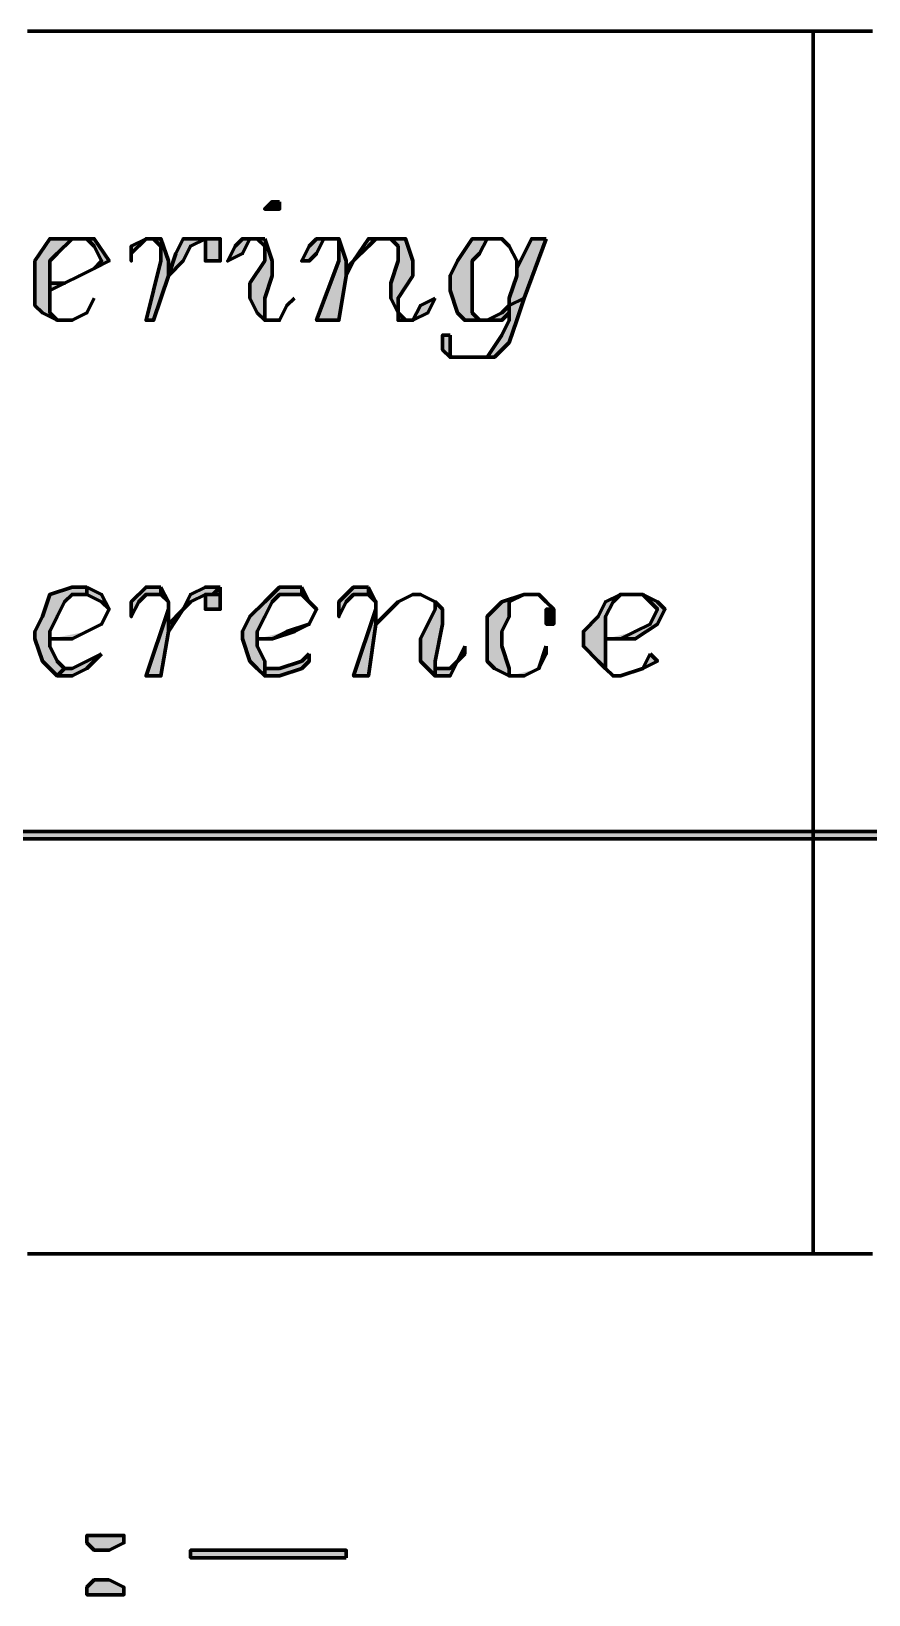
# Model space of a CAD drawing. Header units: inches. Extents: x 16 to 776, y 37 to 575.
# Drawn here: x 608.75 to 627.58, y 239.33 to 274.5 of the extents above; entities that cross this region are included whole.
import ezdxf

# ---------------------------------------------------------------- set-up
doc = ezdxf.new("R2010")
doc.units = ezdxf.units.IN
doc.header["$MEASUREMENT"] = 0
doc.layers.add('H', color=7, linetype='CONTINUOUS', lineweight=100)
doc.layers.add('P', color=250, linetype='CONTINUOUS', lineweight=100)

msp = doc.modelspace()

# ---------------------------------------------------------------- hatches: boundary and pattern name
at = {"layer": 'H', "linetype": 'Continuous'}
for points in [[(614.333, 270.667), (614.167, 270.667), (614, 270.5), (614.333, 270.5)], [(609.667, 269.833), (609.167, 269.833), (608.833, 269.333), (608.833, 269), (608.833, 268.667), (608.833, 268.333), (609, 268.167), (609.333, 268), (609.167, 268.167), (609.167, 268.5), (609.167, 268.667), (609.167, 268.833), (609.167, 269), (609.167, 269.333), (609.333, 269.5)], [(610, 269.833), (610.167, 269.667), (610.333, 269.333), (610.167, 269.167), (609.833, 269), (609.5, 268.833), (609.167, 268.833), (609.167, 268.667), (609.5, 268.833), (609.833, 269), (610.167, 269.167), (610.5, 269.333), (610.167, 269.833)], [(611.333, 269.833), (611, 269.667), (611, 269.333), (611, 269.5)], [(611.5, 269.833), (611.667, 269.667), (611.667, 269.333), (611.333, 268), (611.5, 268), (611.833, 269), (611.833, 269.333), (611.667, 269.833)], [(612.667, 269.833), (612.167, 269.833), (612, 269.5), (611.833, 269), (612.167, 269.333), (612.333, 269.667)], [(612.833, 269.833), (612.667, 269.833), (612.667, 269.333), (613, 269.333), (613, 269.833)], [(614, 269.833), (613.5, 269.833), (613.333, 269.667), (613.167, 269.333), (613.5, 269.5), (613.667, 269.833), (613.833, 269.833)], [(614, 269.833), (613.833, 269.833), (614, 269.667), (614, 269.333), (613.667, 268.833), (613.667, 268.5), (613.833, 268.167), (614, 268), (614, 268.167), (614, 268.5), (614.167, 269), (614.167, 269.333)], [(615.667, 269.833), (615.167, 269.833), (615, 269.667), (614.833, 269.333), (615, 269.333), (615.167, 269.5), (615.333, 269.833)], [(615.667, 269.833), (615.667, 269.667), (615.667, 269.333), (615.167, 268), (615.667, 268), (615.833, 269), (615.833, 269.167), (615.833, 269.333)], [(616.5, 269.833), (616.333, 269.833), (616, 269.333), (615.833, 269.167), (615.833, 269), (616, 269.333), (616.333, 269.667)], [(616.833, 269.833), (617, 269.667), (617, 269.333), (616.833, 268.833), (616.833, 268.5), (617, 268.167), (617, 268), (617.167, 268), (617, 268.167), (617, 268.5), (617.333, 269), (617.333, 269.333), (617.167, 269.833)], [(619, 269.833), (618.667, 269.833), (618.333, 269.333), (618.167, 269), (618.167, 268.667), (618.333, 268.167), (618.5, 268), (618.667, 268), (618.833, 268), (618.667, 268.167), (618.667, 268.5), (618.667, 269), (618.667, 269.333), (618.833, 269.5)], [(620.333, 269.833), (620, 269.833), (619.667, 269.167), (619.667, 269), (619.5, 268.5), (619.5, 268.333), (619.333, 268.167), (619, 268), (618.833, 268), (618.667, 268), (619, 268), (619.333, 268), (619.5, 268.167), (619.5, 268.333), (619.833, 268.5)], [(619.667, 269.333), (619.667, 269), (619.667, 269.167)], [(617.833, 268.5), (617.5, 268.333), (617.333, 268), (617.167, 268), (617, 268), (617.333, 268), (617.667, 268.167)], [(610, 262), (609.667, 262), (609.167, 261.833), (609, 261.333), (608.833, 261), (608.833, 260.833), (609, 260.333), (609.167, 260.167), (609.333, 260), (609.5, 260.167), (609.333, 260.333), (609.167, 260.667), (609.167, 260.833), (609.167, 261), (609.333, 261.333), (609.5, 261.667), (609.667, 261.833), (610, 261.833)], [(611.667, 262), (611.333, 262), (611, 261.667), (611, 261.333), (611.167, 261.667), (611.333, 261.833), (611.667, 261.833)], [(611.667, 262), (611.667, 261.833), (611.833, 261.667), (611.833, 261.5), (611.333, 260), (611.667, 260), (611.833, 261), (611.833, 261.167), (611.833, 261.5), (611.833, 261.667)], [(613, 262), (612.667, 262), (612.333, 261.833), (612.167, 261.5), (611.833, 261.167), (611.833, 261), (612.167, 261.5), (612.333, 261.667), (612.667, 261.833), (612.833, 261.833)], [(613, 262), (612.833, 261.833), (613, 261.833), (612.667, 261.833), (612.667, 261.5), (613, 261.5), (613, 261.667)], [(614.833, 262), (614.333, 262), (614, 261.667), (613.667, 261.333), (613.5, 261), (613.5, 260.833), (613.667, 260.333), (613.833, 260.167), (614, 260), (614, 260.167), (614, 260.333), (613.833, 260.667), (613.833, 260.833), (613.833, 261), (614, 261.333), (614.167, 261.667), (614.333, 261.833), (614.833, 261.833)], [(616.333, 262), (616, 262), (615.667, 261.667), (615.667, 261.333), (615.833, 261.667), (616, 261.833), (616.333, 261.833)], [(616.333, 262), (616.333, 261.833), (616.5, 261.667), (616.5, 261.5), (616, 260), (616.333, 260), (616.5, 261.167), (616.5, 261.5), (616.5, 261.667)], [(617.833, 261.667), (617.833, 261.5), (617.5, 260.833), (617.5, 260.333), (617.667, 260.167), (617.833, 260), (617.833, 260.167), (617.833, 260.333), (618, 261.167), (618, 261.5)], [(619.833, 261.833), (619.333, 261.667), (619, 261.333), (619, 261), (619, 260.833), (619, 260.333), (619.167, 260.167), (619.5, 260), (619.5, 260.167), (619.333, 260.667), (619.333, 261), (619.5, 261.333), (619.5, 261.667)], [(620.333, 261.5), (620.333, 261.167), (620.5, 261.5)], [(620.5, 261.5), (620.333, 261.167), (620.5, 261.167)], [(618.5, 260.667), (618.333, 260.333), (618.167, 260.167), (617.833, 260.167), (617.833, 260), (618.167, 260), (618.333, 260.333), (618.5, 260.5)], [(610.333, 260.5), (610, 260.333), (609.667, 260.167), (609.5, 260.167), (609.333, 260), (609.667, 260), (610, 260.167)], [(615, 260.5), (614.833, 260.333), (614.333, 260.167), (614, 260.167), (614, 260), (614.333, 260), (614.833, 260.167), (615, 260.333)], [(585.667, 256.5), (585.667, 256.333), (700.5, 256.333), (700.5, 256.5)], [(610.5, 240.667), (610.167, 240.667), (610, 240.667), (610, 240.5), (610.167, 240.333), (610.5, 240.333), (610.833, 240.5), (610.833, 240.667)], [(615.833, 240.167), (612.333, 240.167), (612.333, 240.333), (615.833, 240.333)], [(610.5, 239.667), (610.167, 239.667), (610, 239.5), (610, 239.333), (610.167, 239.333), (610.5, 239.333), (610.833, 239.333), (610.833, 239.5)]]:
    msp.add_hatch(color=0, dxfattribs=at).paths.add_polyline_path(points)
h = msp.add_hatch(color=0, dxfattribs=at)
edge = h.paths.add_edge_path()
edge.add_line((619.833, 268.5), (619.5, 268.333))
edge.add_line((619.5, 268.333), (619.5, 268))
edge.add_line((619.5, 268), (619.333, 267.667))
edge.add_line((619.333, 267.667), (619, 267.167))
edge.add_line((619, 267.167), (618.333, 267.167))
edge.add_line((618.333, 267.167), (618.667, 267.167))
edge.add_line((618.667, 267.167), (619.167, 267.167))
edge.add_line((619.167, 267.167), (619.5, 267.5))
edge.add_line((619.5, 267.5), (619.667, 268))
h = msp.add_hatch(color=0, dxfattribs=at)
edge = h.paths.add_edge_path()
edge.add_line((618.167, 267.667), (618, 267.667))
edge.add_line((618, 267.667), (618, 267.333))
edge.add_line((618, 267.333), (618.333, 267.167))
edge.add_line((618.333, 267.167), (618.167, 267.167))
edge.add_line((618.167, 267.167), (618.167, 267.333))
h = msp.add_hatch(color=0, dxfattribs=at)
edge = h.paths.add_edge_path()
edge.add_line((610, 262), (610, 261.833))
edge.add_line((610, 261.833), (610.333, 261.667))
edge.add_line((610.333, 261.667), (610.5, 261.5))
edge.add_line((610.5, 261.5), (610.333, 261.167))
edge.add_line((610.333, 261.167), (610, 261))
edge.add_line((610, 261), (609.167, 260.833))
edge.add_line((609.167, 260.833), (609.667, 260.833))
edge.add_line((609.667, 260.833), (610, 261))
edge.add_line((610, 261), (610.333, 261.167))
edge.add_line((610.333, 261.167), (610.5, 261.5))
edge.add_line((610.5, 261.5), (610.333, 261.833))
h = msp.add_hatch(color=0, dxfattribs=at)
edge = h.paths.add_edge_path()
edge.add_line((614.833, 262), (614.833, 261.833))
edge.add_line((614.833, 261.833), (615, 261.667))
edge.add_line((615, 261.667), (615.167, 261.5))
edge.add_line((615.167, 261.5), (615, 261.167))
edge.add_line((615, 261.167), (614.5, 261))
edge.add_line((614.5, 261), (613.833, 260.833))
edge.add_line((613.833, 260.833), (614.167, 260.833))
edge.add_line((614.167, 260.833), (614.667, 261))
edge.add_line((614.667, 261), (615, 261.167))
edge.add_line((615, 261.167), (615.167, 261.5))
edge.add_line((615.167, 261.5), (615, 261.667))
h = msp.add_hatch(color=0, dxfattribs=at)
edge = h.paths.add_edge_path()
edge.add_line((622, 261.833), (621.667, 261.667))
edge.add_line((621.667, 261.667), (621.5, 261.333))
edge.add_line((621.5, 261.333), (621.167, 261))
edge.add_line((621.167, 261), (621.167, 260.667))
edge.add_line((621.167, 260.667), (621.5, 260.333))
edge.add_line((621.5, 260.333), (621.833, 260))
edge.add_line((621.833, 260), (621.667, 260.167))
edge.add_line((621.667, 260.167), (621.667, 260.5))
edge.add_line((621.667, 260.5), (621.667, 260.833))
edge.add_line((621.667, 260.833), (621.667, 261))
edge.add_line((621.667, 261), (621.667, 261.333))
edge.add_line((621.667, 261.333), (621.833, 261.667))
h = msp.add_hatch(color=0, dxfattribs=at)
edge = h.paths.add_edge_path()
edge.add_line((622.5, 261.833), (622.667, 261.667))
edge.add_line((622.667, 261.667), (622.833, 261.5))
edge.add_line((622.833, 261.5), (622.667, 261.167))
edge.add_line((622.667, 261.167), (622.333, 261))
edge.add_line((622.333, 261), (621.667, 260.833))
edge.add_line((621.667, 260.833), (622, 260.833))
edge.add_line((622, 260.833), (622.333, 260.833))
edge.add_line((622.333, 260.833), (622.833, 261.167))
edge.add_line((622.833, 261.167), (623, 261.5))
edge.add_line((623, 261.5), (622.833, 261.667))
h = msp.add_hatch(color=0, dxfattribs=at)
edge = h.paths.add_edge_path()
edge.add_line((620.333, 260.667), (620.167, 260.167))
edge.add_line((620.167, 260.167), (619.5, 260))
edge.add_line((619.5, 260), (619.833, 260))
edge.add_line((619.833, 260), (620.167, 260.167))
edge.add_line((620.167, 260.167), (620.333, 260.5))
h = msp.add_hatch(color=0, dxfattribs=at)
edge = h.paths.add_edge_path()
edge.add_line((622.667, 260.5), (622.5, 260.167))
edge.add_line((622.5, 260.167), (621.833, 260))
edge.add_line((621.833, 260), (622, 260))
edge.add_line((622, 260), (622.5, 260.167))
edge.add_line((622.5, 260.167), (622.833, 260.333))

# ---------------------------------------------------------------- linework, layer by layer
at = {"layer": 'P', "color": 0, "linetype": 'Continuous'}
for points in [[(608.667, 274.5), (608.833, 274.5)], [(608.833, 274.5), (608.833, 274.5)], [(608.833, 274.5), (608.833, 274.5)], [(608.833, 274.5), (609, 274.5)], [(608.833, 274.5), (609, 274.5)], [(609, 274.5), (609.167, 274.5)], [(609, 274.5), (609.167, 274.5)], [(609.167, 274.5), (609.167, 274.5)], [(609.167, 274.5), (609.167, 274.5)], [(609.167, 274.5), (609.333, 274.5)], [(609.333, 274.5), (609.5, 274.5)], [(609.333, 274.5), (609.5, 274.5)], [(609.5, 274.5), (609.667, 274.5)], [(609.5, 274.5), (609.667, 274.5)], [(609.667, 274.5), (609.667, 274.5)], [(609.667, 274.5), (609.667, 274.5)], [(609.667, 274.5), (609.833, 274.5)], [(609.833, 274.5), (610, 274.5)], [(609.833, 274.5), (610, 274.5)], [(610, 274.5), (610, 274.5)], [(610, 274.5), (610, 274.5)], [(610, 274.5), (610.167, 274.5)], [(610, 274.5), (610.167, 274.5)], [(610.167, 274.5), (610.333, 274.5)], [(610.333, 274.5), (610.5, 274.5)], [(610.333, 274.5), (610.5, 274.5)], [(610.5, 274.5), (610.5, 274.5)], [(610.5, 274.5), (610.5, 274.5)], [(610.5, 274.5), (610.667, 274.5)], [(610.5, 274.5), (610.667, 274.5)], [(610.667, 274.5), (610.833, 274.5)], [(610.833, 274.5), (611, 274.5)], [(610.833, 274.5), (611, 274.5)], [(611, 274.5), (611, 274.5)], [(611, 274.5), (611, 274.5)], [(611, 274.5), (611.167, 274.5)], [(611, 274.5), (611.167, 274.5)], [(611.167, 274.5), (611.333, 274.5)], [(611.167, 274.5), (611.333, 274.5)], [(611.333, 274.5), (611.333, 274.5)], [(611.333, 274.5), (611.333, 274.5)], [(611.333, 274.5), (611.5, 274.5)], [(611.5, 274.5), (611.667, 274.5)], [(611.5, 274.5), (611.667, 274.5)], [(611.667, 274.5), (611.833, 274.5)], [(611.667, 274.5), (611.833, 274.5)], [(611.833, 274.5), (611.833, 274.5)], [(611.833, 274.5), (611.833, 274.5)], [(611.833, 274.5), (612, 274.5)], [(612, 274.5), (612.167, 274.5)], [(612, 274.5), (612.167, 274.5)], [(612.167, 274.5), (612.167, 274.5)], [(612.167, 274.5), (612.167, 274.5)], [(612.167, 274.5), (612.333, 274.5)], [(612.167, 274.5), (612.333, 274.5)], [(612.333, 274.5), (612.5, 274.5)], [(612.5, 274.5), (612.667, 274.5)], [(612.5, 274.5), (612.667, 274.5)], [(612.667, 274.5), (612.667, 274.5)], [(612.667, 274.5), (612.667, 274.5)], [(612.667, 274.5), (612.833, 274.5)], [(612.667, 274.5), (612.833, 274.5)], [(612.833, 274.5), (613, 274.5)], [(613, 274.5), (613, 274.5)], [(613, 274.5), (613, 274.5)], [(613, 274.5), (613.167, 274.5)], [(613, 274.5), (613.167, 274.5)], [(613.167, 274.5), (613.333, 274.5)], [(613.167, 274.5), (613.333, 274.5)], [(613.333, 274.5), (613.5, 274.5)], [(613.333, 274.5), (613.5, 274.5)], [(613.5, 274.5), (613.5, 274.5)], [(613.5, 274.5), (613.667, 274.5)], [(613.5, 274.5), (613.667, 274.5)], [(613.667, 274.5), (613.833, 274.5)], [(613.667, 274.5), (613.833, 274.5)], [(613.833, 274.5), (614, 274.5)], [(613.833, 274.5), (614, 274.5)], [(614, 274.5), (614, 274.5)], [(614, 274.5), (614.167, 274.5)], [(614, 274.5), (614.167, 274.5)], [(614.167, 274.5), (614.333, 274.5)], [(614.167, 274.5), (614.333, 274.5)], [(614.333, 274.5), (614.333, 274.5)], [(614.333, 274.5), (614.333, 274.5)], [(614.333, 274.5), (614.5, 274.5)], [(614.5, 274.5), (614.667, 274.5)], [(614.5, 274.5), (614.667, 274.5)], [(614.667, 274.5), (614.833, 274.5)], [(614.667, 274.5), (614.833, 274.5)], [(614.833, 274.5), (614.833, 274.5)], [(614.833, 274.5), (614.833, 274.5)], [(614.833, 274.5), (615, 274.5)], [(615, 274.5), (615.167, 274.5)], [(615, 274.5), (615.167, 274.5)], [(615.167, 274.5), (615.167, 274.5)], [(615.167, 274.5), (615.167, 274.5)], [(615.167, 274.5), (615.333, 274.5)], [(615.167, 274.5), (615.333, 274.5)], [(615.333, 274.5), (615.5, 274.5)], [(615.333, 274.5), (615.5, 274.5)], [(615.5, 274.5), (615.667, 274.5)], [(615.667, 274.5), (615.667, 274.5)], [(615.667, 274.5), (615.667, 274.5)], [(615.667, 274.5), (615.833, 274.5)], [(615.667, 274.5), (615.833, 274.5)], [(615.833, 274.5), (616, 274.5)], [(615.833, 274.5), (616, 274.5)], [(616, 274.5), (616, 274.5)], [(616, 274.5), (616.167, 274.5)], [(616, 274.5), (616.167, 274.5)], [(616.167, 274.5), (616.333, 274.5)], [(616.167, 274.5), (616.333, 274.5)], [(616.333, 274.5), (616.5, 274.5)], [(616.333, 274.5), (616.5, 274.5)], [(616.5, 274.5), (616.5, 274.5)], [(616.5, 274.5), (616.667, 274.5)], [(616.5, 274.5), (616.667, 274.5)], [(616.667, 274.5), (616.833, 274.5)], [(616.667, 274.5), (616.833, 274.5)], [(616.833, 274.5), (617, 274.5)], [(616.833, 274.5), (617, 274.5)], [(617, 274.5), (617, 274.5)], [(617, 274.5), (617, 274.5)], [(617, 274.5), (617.167, 274.5)], [(617.167, 274.5), (617.333, 274.5)], [(617.167, 274.5), (617.333, 274.5)], [(617.333, 274.5), (617.333, 274.5)], [(617.333, 274.5), (617.333, 274.5)], [(617.333, 274.5), (617.5, 274.5)], [(617.333, 274.5), (617.5, 274.5)], [(617.5, 274.5), (617.667, 274.5)], [(617.667, 274.5), (617.833, 274.5)], [(617.667, 274.5), (617.833, 274.5)], [(617.833, 274.5), (617.833, 274.5)], [(617.833, 274.5), (617.833, 274.5)], [(617.833, 274.5), (618, 274.5)], [(617.833, 274.5), (618, 274.5)], [(618, 274.5), (618.167, 274.5)], [(618.167, 274.5), (618.167, 274.5)], [(618.167, 274.5), (618.167, 274.5)], [(618.167, 274.5), (618.333, 274.5)], [(618.167, 274.5), (618.333, 274.5)], [(618.333, 274.5), (618.5, 274.5)], [(618.333, 274.5), (618.5, 274.5)], [(618.5, 274.5), (618.667, 274.5)], [(618.667, 274.5), (618.667, 274.5)], [(618.667, 274.5), (618.667, 274.5)], [(618.667, 274.5), (618.833, 274.5)], [(618.667, 274.5), (618.833, 274.5)], [(618.833, 274.5), (619, 274.5)], [(618.833, 274.5), (619, 274.5)], [(619, 274.5), (619, 274.5)], [(619, 274.5), (619, 274.5)], [(619, 274.5), (619.167, 274.5)], [(619, 274.5), (619.167, 274.5)], [(619.167, 274.5), (619.333, 274.5)], [(619.333, 274.5), (619.5, 274.5)], [(619.333, 274.5), (619.5, 274.5)], [(619.5, 274.5), (619.5, 274.5)], [(619.5, 274.5), (619.5, 274.5)], [(619.5, 274.5), (619.667, 274.5)], [(619.5, 274.5), (619.667, 274.5)], [(619.667, 274.5), (619.833, 274.5)], [(619.833, 274.5), (620, 274.5)], [(619.833, 274.5), (620, 274.5)], [(620, 274.5), (620, 274.5)], [(620, 274.5), (620, 274.5)], [(620, 274.5), (620.167, 274.5)], [(620, 274.5), (620.167, 274.5)], [(620.167, 274.5), (620.333, 274.5)], [(620.333, 274.5), (620.333, 274.5)], [(620.333, 274.5), (620.333, 274.5)], [(620.333, 274.5), (620.5, 274.5)], [(620.333, 274.5), (620.5, 274.5)], [(620.5, 274.5), (620.667, 274.5)], [(620.5, 274.5), (620.667, 274.5)], [(620.667, 274.5), (620.833, 274.5)], [(620.833, 274.5), (620.833, 274.5)], [(620.833, 274.5), (620.833, 274.5)], [(620.833, 274.5), (621, 274.5)], [(620.833, 274.5), (621, 274.5)], [(621, 274.5), (621.167, 274.5)], [(621, 274.5), (621.167, 274.5)], [(621.167, 274.5), (621.167, 274.5)], [(621.167, 274.5), (621.167, 274.5)], [(621.167, 274.5), (621.333, 274.5)], [(621.333, 274.5), (621.5, 274.5)], [(621.333, 274.5), (621.5, 274.5)], [(621.5, 274.5), (621.667, 274.5)], [(621.5, 274.5), (621.667, 274.5)], [(621.667, 274.5), (621.667, 274.5)], [(621.667, 274.5), (621.667, 274.5)], [(621.667, 274.5), (621.833, 274.5)], [(621.833, 274.5), (622, 274.5)], [(621.833, 274.5), (622, 274.5)], [(622, 274.5), (622, 274.5)], [(622, 274.5), (622, 274.5)], [(622, 274.5), (622.167, 274.5)], [(622, 274.5), (622.167, 274.5)], [(622.167, 274.5), (622.333, 274.5)], [(622.333, 274.5), (622.5, 274.5)], [(622.333, 274.5), (622.5, 274.5)], [(622.5, 274.5), (622.5, 274.5)], [(622.5, 274.5), (622.5, 274.5)], [(622.5, 274.5), (622.667, 274.5)], [(622.5, 274.5), (622.667, 274.5)], [(622.667, 274.5), (622.833, 274.5)], [(622.833, 274.5), (623, 274.5)], [(622.833, 274.5), (623, 274.5)], [(623, 274.5), (623, 274.5)], [(623, 274.5), (623, 274.5)], [(623, 274.5), (623.167, 274.5)], [(623, 274.5), (623.167, 274.5)], [(623.167, 274.5), (623.333, 274.5)], [(623.167, 274.5), (623.333, 274.5)], [(623.333, 274.5), (623.333, 274.5)], [(623.333, 274.5), (623.5, 274.5)], [(623.333, 274.5), (623.5, 274.5)], [(623.5, 274.5), (623.667, 274.5)], [(623.5, 274.5), (623.667, 274.5)], [(623.667, 274.5), (623.833, 274.5)], [(623.667, 274.5), (623.833, 274.5)], [(623.833, 274.5), (623.833, 274.5)], [(623.833, 274.5), (624, 274.5)], [(623.833, 274.5), (624, 274.5)], [(624, 274.5), (624.167, 274.5)], [(624, 274.5), (624.167, 274.5)], [(624.167, 274.5), (624.167, 274.5)], [(624.167, 274.5), (624.167, 274.5)], [(624.167, 274.5), (624.333, 274.5)], [(624.333, 274.5), (624.5, 274.5)], [(624.333, 274.5), (624.5, 274.5)], [(624.5, 274.5), (624.667, 274.5)], [(624.5, 274.5), (624.667, 274.5)], [(624.667, 274.5), (624.667, 274.5)], [(624.667, 274.5), (624.667, 274.5)], [(624.667, 274.5), (624.833, 274.5)], [(624.833, 274.5), (625, 274.5)], [(624.833, 274.5), (625, 274.5)], [(625, 274.5), (625, 274.5)], [(625, 274.5), (625, 274.5)], [(625, 274.5), (625.167, 274.5)], [(625, 274.5), (625.167, 274.5)], [(625.167, 274.5), (625.333, 274.5)], [(625.167, 274.5), (625.333, 274.5)], [(625.333, 274.5), (625.5, 274.5)], [(625.5, 274.5), (625.5, 274.5)], [(625.5, 274.5), (625.5, 274.5)], [(625.5, 274.5), (625.667, 274.5)], [(625.5, 274.5), (625.667, 274.5)], [(625.667, 274.5), (625.833, 274.5)], [(625.667, 274.5), (625.833, 274.5)], [(625.833, 274.5), (626, 274.5)], [(626, 274.5), (626, 274.5)], [(626, 274.5), (626, 274.5)], [(626, 274.5), (626.167, 274.5)], [(626, 274.5), (626.167, 274.5)], [(626.167, 274.5), (626.333, 274.5)], [(626.167, 274.5), (626.333, 274.5)], [(626.333, 274.5), (626.333, 247)], [(626.333, 274.5), (626.333, 274.5)], [(626.333, 274.5), (626.5, 274.5)], [(626.333, 274.5), (626.5, 274.5)], [(626.5, 274.5), (626.667, 274.5)], [(626.5, 274.5), (626.667, 274.5)], [(626.667, 274.5), (626.833, 274.5)], [(626.667, 274.5), (626.833, 274.5)], [(626.833, 274.5), (626.833, 274.5)], [(626.833, 274.5), (626.833, 274.5)], [(626.833, 274.5), (627, 274.5)], [(627, 274.5), (627.167, 274.5)], [(627, 274.5), (627.167, 274.5)], [(627.167, 274.5), (627.167, 274.5)], [(627.167, 274.5), (627.167, 274.5)], [(627.167, 274.5), (627.333, 274.5)], [(627.167, 274.5), (627.333, 274.5)], [(627.333, 274.5), (627.5, 274.5)], [(627.333, 274.5), (627.5, 274.5)], [(627.5, 274.5), (627.667, 274.5)], [(614.333, 270.667), (614.167, 270.667), (614, 270.5), (614.333, 270.5), (614.333, 270.667)], [(610, 269.833), (609.667, 269.833), (609.167, 269.833), (608.833, 269.333), (608.833, 269), (608.833, 268.667), (608.833, 268.333), (609, 268.167), (609.333, 268), (609.333, 268), (609.167, 268.167), (609.167, 268.5), (609.167, 268.667), (609.167, 268.833), (609.167, 269), (609.167, 269.333), (609.333, 269.5), (609.667, 269.833), (610, 269.833), (610, 269.833)], [(610, 269.833), (610, 269.833), (610.167, 269.667), (610.333, 269.333), (610.167, 269.167), (609.833, 269), (609.5, 268.833), (609.167, 268.833), (609.167, 268.667), (609.5, 268.833), (609.833, 269), (610.167, 269.167), (610.5, 269.333), (610.167, 269.833), (610, 269.833)], [(611.5, 269.833), (611.333, 269.833), (611, 269.667), (611, 269.333), (611, 269.333), (611, 269.5), (611.333, 269.833), (611.5, 269.833), (611.5, 269.833)], [(611.5, 269.833), (611.5, 269.833), (611.667, 269.667), (611.667, 269.333), (611.333, 268), (611.5, 268), (611.833, 269), (611.833, 269), (611.833, 269.333), (611.667, 269.833), (611.5, 269.833)], [(612.833, 269.833), (612.667, 269.833), (612.167, 269.833), (612, 269.5), (611.833, 269), (611.833, 269), (612.167, 269.333), (612.333, 269.667), (612.667, 269.833), (612.833, 269.833), (612.833, 269.833)], [(612.833, 269.833), (612.833, 269.833), (612.833, 269.833), (612.667, 269.833), (612.667, 269.333), (613, 269.333), (613, 269.833), (612.833, 269.833)], [(614, 269.833), (613.5, 269.833), (613.333, 269.667), (613.167, 269.333), (613.167, 269.333), (613.5, 269.5), (613.667, 269.833), (613.833, 269.833), (614, 269.833)], [(614, 269.833), (613.833, 269.833), (614, 269.667), (614, 269.333), (613.667, 268.833), (613.667, 268.5), (613.833, 268.167), (613.833, 268.167), (614, 268), (614, 268), (614, 268.167), (614, 268.5), (614.167, 269), (614.167, 269.333), (614, 269.833), (614, 269.833)], [(615.667, 269.833), (615.167, 269.833), (615, 269.667), (614.833, 269.333), (615, 269.333), (615.167, 269.5), (615.333, 269.833), (615.667, 269.833), (615.667, 269.833)], [(615.667, 269.833), (615.667, 269.833), (615.667, 269.667), (615.667, 269.333), (615.167, 268), (615.667, 268), (615.833, 269), (615.833, 269.167), (615.833, 269.333), (615.667, 269.833), (615.667, 269.833)], [(616.833, 269.833), (616.5, 269.833), (616.333, 269.833), (616, 269.333), (615.833, 269.167), (615.833, 269), (616, 269.333), (616.333, 269.667), (616.5, 269.833), (616.833, 269.833), (616.833, 269.833)], [(616.833, 269.833), (616.833, 269.833), (617, 269.667), (617, 269.333), (616.833, 268.833), (616.833, 268.5), (617, 268.167), (617, 268), (617, 268), (617.167, 268), (617, 268.167), (617, 268.5), (617.333, 269), (617.333, 269.333), (617.167, 269.833), (616.833, 269.833)], [(619.333, 269.833), (619, 269.833), (618.667, 269.833), (618.333, 269.333), (618.167, 269), (618.167, 268.667), (618.333, 268.167), (618.5, 268), (618.667, 268), (618.833, 268), (618.667, 268.167), (618.667, 268.5), (618.667, 269), (618.667, 269.333), (618.833, 269.5), (619, 269.833), (619.333, 269.833), (619.333, 269.833)], [(620.333, 269.833), (620, 269.833), (619.667, 269.167), (619.667, 269), (619.5, 268.5), (619.5, 268.333), (619.333, 268.167), (619, 268), (618.833, 268), (618.667, 268), (619, 268), (619.333, 268), (619.5, 268.167), (619.5, 268.333), (619.833, 268.5), (620.333, 269.833)], [(619.333, 269.833), (619.333, 269.833), (619.5, 269.667), (619.667, 269.333), (619.667, 269), (619.667, 269.167), (619.667, 269.333), (619.5, 269.667), (619.333, 269.833)], [(610.167, 268.5), (610, 268.167), (609.667, 268), (609.333, 268), (609.333, 268), (609.667, 268), (610, 268.167), (610.167, 268.5)], [(614.667, 268.5), (614.5, 268.333), (614.333, 268), (614, 268), (614, 268), (614.333, 268), (614.5, 268.333), (614.667, 268.5)], [(617.833, 268.5), (617.5, 268.333), (617.333, 268), (617.167, 268), (617, 268), (617.333, 268), (617.667, 268.167), (617.833, 268.5)], [(619.833, 268.5), (619.5, 268.333), (619.5, 268), (619.333, 267.667), (619, 267.167), (618.667, 267.167), (618.333, 267.167), (618.333, 267.167), (618.667, 267.167), (619.167, 267.167), (619.5, 267.5), (619.667, 268), (619.833, 268.5)], [(618.167, 267.667), (618, 267.667), (618, 267.333), (618.167, 267.167), (618.333, 267.167), (618.333, 267.167), (618.167, 267.167), (618.167, 267.333), (618.167, 267.333), (618.167, 267.667)], [(610, 262), (609.667, 262), (609.167, 261.833), (609, 261.333), (608.833, 261), (608.833, 260.833), (609, 260.333), (609.167, 260.167), (609.333, 260), (609.5, 260.167), (609.333, 260.333), (609.167, 260.667), (609.167, 260.833), (609.167, 260.833), (609.167, 261), (609.333, 261.333), (609.5, 261.667), (609.667, 261.833), (610, 261.833), (610, 262)], [(610, 262), (610, 261.833), (610.333, 261.667), (610.5, 261.5), (610.333, 261.167), (610, 261), (609.667, 260.833), (609.167, 260.833), (609.167, 260.833), (609.667, 260.833), (610, 261), (610.333, 261.167), (610.5, 261.5), (610.333, 261.833), (610, 262)], [(611.667, 262), (611.333, 262), (611, 261.667), (611, 261.333), (611, 261.333), (611.167, 261.667), (611.333, 261.833), (611.667, 261.833), (611.667, 262)], [(611.667, 262), (611.667, 261.833), (611.833, 261.667), (611.833, 261.5), (611.333, 260), (611.667, 260), (611.833, 261), (611.833, 261.167), (611.833, 261.5), (611.833, 261.667), (611.667, 262)], [(613, 262), (612.667, 262), (612.333, 261.833), (612.167, 261.5), (611.833, 261.167), (611.833, 261), (612.167, 261.5), (612.333, 261.667), (612.667, 261.833), (612.833, 261.833), (613, 262)], [(613, 262), (612.833, 261.833), (613, 261.833), (612.667, 261.833), (612.667, 261.5), (613, 261.5), (613, 261.667), (613, 262)], [(614.833, 262), (614.333, 262), (614, 261.667), (613.667, 261.333), (613.5, 261), (613.5, 260.833), (613.667, 260.333), (613.833, 260.167), (614, 260), (614, 260.167), (614, 260.333), (613.833, 260.667), (613.833, 260.833), (613.833, 260.833), (613.833, 261), (614, 261.333), (614.167, 261.667), (614.333, 261.833), (614.833, 261.833), (614.833, 262)], [(614.833, 262), (614.833, 261.833), (615, 261.667), (615.167, 261.5), (615, 261.167), (614.5, 261), (614.167, 260.833), (613.833, 260.833), (613.833, 260.833), (614.167, 260.833), (614.667, 261), (615, 261.167), (615.167, 261.5), (615, 261.667), (614.833, 262)], [(616.333, 262), (616, 262), (615.667, 261.667), (615.667, 261.333), (615.667, 261.333), (615.833, 261.667), (616, 261.833), (616.333, 261.833), (616.333, 262)], [(616.333, 262), (616.333, 261.833), (616.5, 261.667), (616.5, 261.5), (616, 260), (616.333, 260), (616.5, 261.167), (616.5, 261.167), (616.5, 261.5), (616.5, 261.667), (616.333, 262)], [(617.5, 261.833), (617.333, 261.833), (617, 261.667), (616.833, 261.5), (616.5, 261.167), (616.5, 261.167), (616.833, 261.5), (617, 261.667), (617.333, 261.833), (617.5, 261.833)], [(617.5, 261.833), (617.5, 261.833), (617.833, 261.667), (617.833, 261.5), (617.5, 260.833), (617.5, 260.333), (617.667, 260.167), (617.667, 260.167), (617.833, 260), (617.833, 260.167), (617.833, 260.167), (617.833, 260.333), (618, 261.167), (618, 261.5), (617.833, 261.667), (617.5, 261.833)], [(620.167, 261.833), (619.833, 261.833), (619.333, 261.667), (619, 261.333), (619, 261), (619, 260.833), (619, 260.333), (619.167, 260.167), (619.5, 260), (619.5, 260), (619.5, 260.167), (619.333, 260.667), (619.333, 261), (619.5, 261.333), (619.5, 261.667), (619.833, 261.833), (620.167, 261.833)], [(620.167, 261.833), (620.167, 261.833), (620.333, 261.667), (620.5, 261.5), (620.5, 261.5), (620.333, 261.167), (620.5, 261.167), (620.5, 261.5), (620.333, 261.667), (620.167, 261.833)], [(622.5, 261.833), (622, 261.833), (621.667, 261.667), (621.5, 261.333), (621.167, 261), (621.167, 260.667), (621.5, 260.333), (621.667, 260.167), (621.833, 260), (621.833, 260), (621.667, 260.167), (621.667, 260.5), (621.667, 260.833), (621.667, 260.833), (621.667, 261), (621.667, 261.333), (621.833, 261.667), (622, 261.833), (622.5, 261.833)], [(622.5, 261.833), (622.5, 261.833), (622.667, 261.667), (622.833, 261.5), (622.667, 261.167), (622.333, 261), (622, 260.833), (621.667, 260.833), (621.667, 260.833), (622, 260.833), (622.333, 260.833), (622.833, 261.167), (623, 261.5), (622.833, 261.667), (622.5, 261.833)], [(620.333, 261.5), (620.333, 261.5), (620.333, 261.167), (620.5, 261.5), (620.333, 261.5)], [(618.5, 260.667), (618.333, 260.333), (618.167, 260.167), (617.833, 260.167), (617.833, 260), (618.167, 260), (618.333, 260.333), (618.5, 260.5), (618.5, 260.667)], [(620.333, 260.667), (620.167, 260.167), (619.833, 260), (619.5, 260), (619.5, 260), (619.5, 260), (619.833, 260), (620.167, 260.167), (620.333, 260.5), (620.333, 260.667)], [(610.333, 260.5), (610, 260.333), (609.667, 260.167), (609.5, 260.167), (609.333, 260), (609.667, 260), (610, 260.167), (610.333, 260.5)], [(615, 260.5), (614.833, 260.333), (614.333, 260.167), (614, 260.167), (614, 260), (614.333, 260), (614.833, 260.167), (615, 260.333), (615, 260.5)], [(622.667, 260.5), (622.5, 260.167), (622, 260), (621.833, 260), (621.833, 260), (622, 260), (622.5, 260.167), (622.833, 260.333), (622.667, 260.5)], [(585.667, 256.5), (585.667, 256.333), (585.667, 256.333), (700.5, 256.333), (700.5, 256.333), (700.5, 256.5), (585.667, 256.5)], [(608.667, 247), (608.833, 247)], [(608.833, 247), (608.833, 247)], [(608.833, 247), (608.833, 247)], [(608.833, 247), (609, 247)], [(608.833, 247), (609, 247)], [(609, 247), (609.167, 247)], [(609, 247), (609.167, 247)], [(609.167, 247), (609.167, 247)], [(609.167, 247), (609.167, 247)], [(609.167, 247), (609.333, 247)], [(609.333, 247), (609.5, 247)], [(609.333, 247), (609.5, 247)], [(609.5, 247), (609.667, 247)], [(609.5, 247), (609.667, 247)], [(609.667, 247), (609.667, 247)], [(609.667, 247), (609.667, 247)], [(609.667, 247), (609.833, 247)], [(609.833, 247), (610, 247)], [(609.833, 247), (610, 247)], [(610, 247), (610, 247)], [(610, 247), (610, 247)], [(610, 247), (610.167, 247)], [(610, 247), (610.167, 247)], [(610.167, 247), (610.333, 247)], [(610.333, 247), (610.5, 247)], [(610.333, 247), (610.5, 247)], [(610.5, 247), (610.5, 247)], [(610.5, 247), (610.5, 247)], [(610.5, 247), (610.667, 247)], [(610.5, 247), (610.667, 247)], [(610.667, 247), (610.833, 247)], [(610.833, 247), (611, 247)], [(610.833, 247), (611, 247)], [(611, 247), (611, 247)], [(611, 247), (611, 247)], [(611, 247), (611.167, 247)], [(611, 247), (611.167, 247)], [(611.167, 247), (611.333, 247)], [(611.167, 247), (611.333, 247)], [(611.333, 247), (611.333, 247)], [(611.333, 247), (611.333, 247)], [(611.333, 247), (611.5, 247)], [(611.5, 247), (611.667, 247)], [(611.5, 247), (611.667, 247)], [(611.667, 247), (611.833, 247)], [(611.667, 247), (611.833, 247)], [(611.833, 247), (611.833, 247)], [(611.833, 247), (611.833, 247)], [(611.833, 247), (612, 247)], [(612, 247), (612.167, 247)], [(612, 247), (612.167, 247)], [(612.167, 247), (612.167, 247)], [(612.167, 247), (612.167, 247)], [(612.167, 247), (612.333, 247)], [(612.167, 247), (612.333, 247)], [(612.333, 247), (612.5, 247)], [(612.5, 247), (612.667, 247)], [(612.5, 247), (612.667, 247)], [(612.667, 247), (612.667, 247)], [(612.667, 247), (612.667, 247)], [(612.667, 247), (612.833, 247)], [(612.667, 247), (612.833, 247)], [(612.833, 247), (613, 247)], [(613, 247), (613, 247)], [(613, 247), (613, 247)], [(613, 247), (613.167, 247)], [(613, 247), (613.167, 247)], [(613.167, 247), (613.333, 247)], [(613.167, 247), (613.333, 247)], [(613.333, 247), (613.5, 247)], [(613.333, 247), (613.5, 247)], [(613.5, 247), (613.5, 247)], [(613.5, 247), (613.667, 247)], [(613.5, 247), (613.667, 247)], [(613.667, 247), (613.833, 247)], [(613.667, 247), (613.833, 247)], [(613.833, 247), (614, 247)], [(613.833, 247), (614, 247)], [(614, 247), (614, 247)], [(614, 247), (614.167, 247)], [(614, 247), (614.167, 247)], [(614.167, 247), (614.333, 247)], [(614.167, 247), (614.333, 247)], [(614.333, 247), (614.333, 247)], [(614.333, 247), (614.333, 247)], [(614.333, 247), (614.5, 247)], [(614.5, 247), (614.667, 247)], [(614.5, 247), (614.667, 247)], [(614.667, 247), (614.833, 247)], [(614.667, 247), (614.833, 247)], [(614.833, 247), (614.833, 247)], [(614.833, 247), (614.833, 247)], [(614.833, 247), (615, 247)], [(615, 247), (615.167, 247)], [(615, 247), (615.167, 247)], [(615.167, 247), (615.167, 247)], [(615.167, 247), (615.167, 247)], [(615.167, 247), (615.333, 247)], [(615.167, 247), (615.333, 247)], [(615.333, 247), (615.5, 247)], [(615.333, 247), (615.5, 247)], [(615.5, 247), (615.667, 247)], [(615.667, 247), (615.667, 247)], [(615.667, 247), (615.667, 247)], [(615.667, 247), (615.833, 247)], [(615.667, 247), (615.833, 247)], [(615.833, 247), (616, 247)], [(615.833, 247), (616, 247)], [(616, 247), (616, 247)], [(616, 247), (616.167, 247)], [(616, 247), (616.167, 247)], [(616.167, 247), (616.333, 247)], [(616.167, 247), (616.333, 247)], [(616.333, 247), (616.5, 247)], [(616.333, 247), (616.5, 247)], [(616.5, 247), (616.5, 247)], [(616.5, 247), (616.667, 247)], [(616.5, 247), (616.667, 247)], [(616.667, 247), (616.833, 247)], [(616.667, 247), (616.833, 247)], [(616.833, 247), (617, 247)], [(616.833, 247), (617, 247)], [(617, 247), (617, 247)], [(617, 247), (617, 247)], [(617, 247), (617.167, 247)], [(617.167, 247), (617.333, 247)], [(617.167, 247), (617.333, 247)], [(617.333, 247), (617.333, 247)], [(617.333, 247), (617.333, 247)], [(617.333, 247), (617.5, 247)], [(617.333, 247), (617.5, 247)], [(617.5, 247), (617.667, 247)], [(617.667, 247), (617.833, 247)], [(617.667, 247), (617.833, 247)], [(617.833, 247), (617.833, 247)], [(617.833, 247), (617.833, 247)], [(617.833, 247), (618, 247)], [(617.833, 247), (618, 247)], [(618, 247), (618.167, 247)], [(618.167, 247), (618.167, 247)], [(618.167, 247), (618.167, 247)], [(618.167, 247), (618.333, 247)], [(618.167, 247), (618.333, 247)], [(618.333, 247), (618.5, 247)], [(618.333, 247), (618.5, 247)], [(618.5, 247), (618.667, 247)], [(618.667, 247), (618.667, 247)], [(618.667, 247), (618.667, 247)], [(618.667, 247), (618.833, 247)], [(618.667, 247), (618.833, 247)], [(618.833, 247), (619, 247)], [(618.833, 247), (619, 247)], [(619, 247), (619, 247)], [(619, 247), (619, 247)], [(619, 247), (619.167, 247)], [(619, 247), (619.167, 247)], [(619.167, 247), (619.333, 247)], [(619.333, 247), (619.5, 247)], [(619.333, 247), (619.5, 247)], [(619.5, 247), (619.5, 247)], [(619.5, 247), (619.5, 247)], [(619.5, 247), (619.667, 247)], [(619.5, 247), (619.667, 247)], [(619.667, 247), (619.833, 247)], [(619.833, 247), (620, 247)], [(619.833, 247), (620, 247)], [(620, 247), (620, 247)], [(620, 247), (620, 247)], [(620, 247), (620.167, 247)], [(620, 247), (620.167, 247)], [(620.167, 247), (620.333, 247)], [(620.333, 247), (620.333, 247)], [(620.333, 247), (620.333, 247)], [(620.333, 247), (620.5, 247)], [(620.333, 247), (620.5, 247)], [(620.5, 247), (620.667, 247)], [(620.5, 247), (620.667, 247)], [(620.667, 247), (620.833, 247)], [(620.833, 247), (620.833, 247)], [(620.833, 247), (620.833, 247)], [(620.833, 247), (621, 247)], [(620.833, 247), (621, 247)], [(621, 247), (621.167, 247)], [(621, 247), (621.167, 247)], [(621.167, 247), (621.167, 247)], [(621.167, 247), (621.167, 247)], [(621.167, 247), (621.333, 247)], [(621.333, 247), (621.5, 247)], [(621.333, 247), (621.5, 247)], [(621.5, 247), (621.667, 247)], [(621.5, 247), (621.667, 247)], [(621.667, 247), (621.667, 247)], [(621.667, 247), (621.667, 247)], [(621.667, 247), (621.833, 247)], [(621.833, 247), (622, 247)], [(621.833, 247), (622, 247)], [(622, 247), (622, 247)], [(622, 247), (622, 247)], [(622, 247), (622.167, 247)], [(622, 247), (622.167, 247)], [(622.167, 247), (622.333, 247)], [(622.333, 247), (622.5, 247)], [(622.333, 247), (622.5, 247)], [(622.5, 247), (622.5, 247)], [(622.5, 247), (622.5, 247)], [(622.5, 247), (622.667, 247)], [(622.5, 247), (622.667, 247)], [(622.667, 247), (622.833, 247)], [(622.833, 247), (623, 247)], [(622.833, 247), (623, 247)], [(623, 247), (623, 247)], [(623, 247), (623, 247)], [(623, 247), (623.167, 247)], [(623, 247), (623.167, 247)], [(623.167, 247), (623.333, 247)], [(623.167, 247), (623.333, 247)], [(623.333, 247), (623.333, 247)], [(623.333, 247), (623.5, 247)], [(623.333, 247), (623.5, 247)], [(623.5, 247), (623.667, 247)], [(623.5, 247), (623.667, 247)], [(623.667, 247), (623.833, 247)], [(623.667, 247), (623.833, 247)], [(623.833, 247), (623.833, 247)], [(623.833, 247), (624, 247)], [(623.833, 247), (624, 247)], [(624, 247), (624.167, 247)], [(624, 247), (624.167, 247)], [(624.167, 247), (624.167, 247)], [(624.167, 247), (624.167, 247)], [(624.167, 247), (624.333, 247)], [(624.333, 247), (624.5, 247)], [(624.333, 247), (624.5, 247)], [(624.5, 247), (624.667, 247)], [(624.5, 247), (624.667, 247)], [(624.667, 247), (624.667, 247)], [(624.667, 247), (624.667, 247)], [(624.667, 247), (624.833, 247)], [(624.833, 247), (625, 247)], [(624.833, 247), (625, 247)], [(625, 247), (625, 247)], [(625, 247), (625, 247)], [(625, 247), (625.167, 247)], [(625, 247), (625.167, 247)], [(625.167, 247), (625.333, 247)], [(625.167, 247), (625.333, 247)], [(625.333, 247), (625.5, 247)], [(625.5, 247), (625.5, 247)], [(625.5, 247), (625.5, 247)], [(625.5, 247), (625.667, 247)], [(625.5, 247), (625.667, 247)], [(625.667, 247), (625.833, 247)], [(625.667, 247), (625.833, 247)], [(625.833, 247), (626, 247)], [(626, 247), (626, 247)], [(626, 247), (626, 247)], [(626, 247), (626.167, 247)], [(626, 247), (626.167, 247)], [(626.167, 247), (626.333, 247)], [(626.167, 247), (626.333, 247)], [(626.333, 247), (626.333, 247)], [(626.333, 247), (626.5, 247)], [(626.333, 247), (626.5, 247)], [(626.5, 247), (626.667, 247)], [(626.5, 247), (626.667, 247)], [(626.667, 247), (626.833, 247)], [(626.667, 247), (626.833, 247)], [(626.833, 247), (626.833, 247)], [(626.833, 247), (626.833, 247)], [(626.833, 247), (627, 247)], [(627, 247), (627.167, 247)], [(627, 247), (627.167, 247)], [(627.167, 247), (627.167, 247)], [(627.167, 247), (627.167, 247)], [(627.167, 247), (627.333, 247)], [(627.167, 247), (627.333, 247)], [(627.333, 247), (627.5, 247)], [(627.333, 247), (627.5, 247)], [(627.5, 247), (627.667, 247)], [(610.5, 240.667), (610.167, 240.667), (610, 240.667), (610, 240.5), (610.167, 240.333), (610.5, 240.333), (610.833, 240.5), (610.833, 240.667), (610.5, 240.667)], [(615.833, 240.167), (612.333, 240.167), (612.333, 240.333), (615.833, 240.333), (615.833, 240.167)], [(610.5, 239.667), (610.167, 239.667), (610, 239.5), (610, 239.333), (610.167, 239.333), (610.5, 239.333), (610.833, 239.333), (610.833, 239.5), (610.5, 239.667)]]:
    msp.add_lwpolyline(points, dxfattribs=at)

doc.saveas('drawing.dxf')
